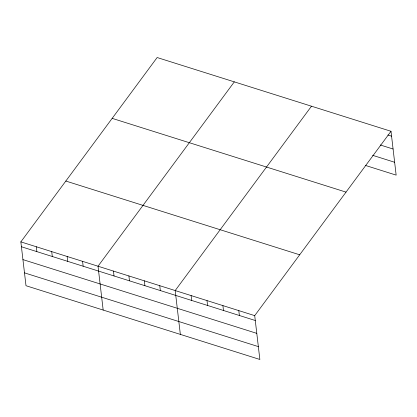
<?xml version="1.0" encoding="UTF-8"?>
<svg xmlns="http://www.w3.org/2000/svg" width="417" height="417" viewBox="0 0 417 417"><rect width="100%" height="100%" fill="white"/><g stroke="black" fill="none" stroke-linecap="round" stroke-linejoin="round"><path stroke-width="0.63" d="M391 131.282L254.709 315.633L259.859 359.47L26 285.718L20.85 241.881L157.141 57.53L391 131.282L396.15 175.119L365.568 165.471M234.312 81.868L98.026 266.218L103.171 310.055M311.489 106.205L175.197 290.555L180.347 334.392M387.904 134.999L391.573 136.156M380.241 144.965L393.085 149.015M372.621 155.317L394.638 162.26M112.163 118.365L346.027 192.117M65.823 181.046L299.687 254.797M20.85 241.881L254.709 315.633M21.423 246.76L255.282 320.506M22.935 259.614L256.794 333.365M24.488 272.864L258.347 346.61M238.805 310.618L239.379 315.492M222.902 305.604L223.476 310.477M207.004 300.589L207.577 305.463M191.101 295.575L191.674 300.448M159.763 285.692L160.337 290.566M144.329 280.823L144.902 285.697M128.895 275.955L129.468 280.829M113.46 271.086L114.029 275.965M82.587 261.355L83.16 266.228M67.153 256.486L67.726 261.36M51.718 251.618L52.292 256.491M36.284 246.749L36.858 251.628"/></g></svg>
